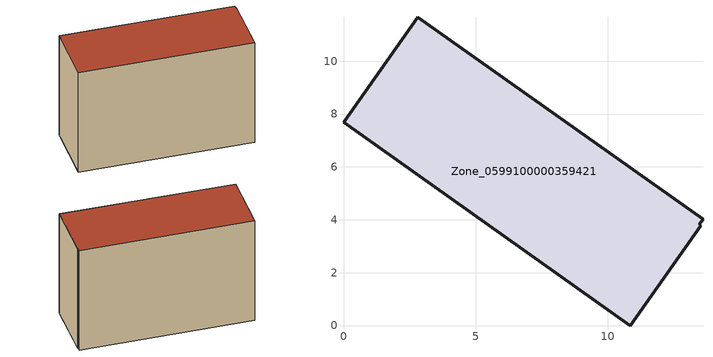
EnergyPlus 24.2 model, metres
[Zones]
Zone_0599100000359421
 floor ground (C_G): 0,7.68 2.8,11.65 13.6,4.01 13.46,3.82 13.52,3.78 10.85,0 z3.7
 wall outside (C_F): 2.8,11.65 0,7.68 10.85,0 13.52,3.78 13.46,3.82 13.6,4.01 2.8,11.65 z3.7:12.48
 roof outside (C_R): 0,7.68 10.85,0 13.52,3.78 13.46,3.82 13.6,4.01 2.8,11.65 z12.48
[BUILDING]
Pand.0599100000359421: North Axis=0; Terrain=City; Loads Convergence Tolerance Value=0.04; Temperature Convergence Tolerance Value=0.4; Solar Distribution=FullExterior; Maximum Number of Warmup Days=25; Minimum Number of Warmup Days=1
[Site:Location]
Rotterdam.The.Hague.AP_ZH_NLD Design_Conditions: Latitude=51.96; Longitude=4.45; Time Zone=1; Elevation=-4.5
[SITE:GROUNDTEMPERATURE:BUILDINGSURFACE]
18, 18, 18, 18, 18, 18, 18, 18, 18, 18, 18, 18
[MATERIAL] Thermal Absorptance=0.9; Solar Absorptance=0.7; Visible Absorptance=0.7
Name | Roughness | Thickness | Conductivity | Density | Specific Heat
G.TI.1992-2005 | MediumSmooth | 0.15 | 0.06 | 540 | 1210
F.TI.1992-2005 | Rough | 0.3 | 0.12 | 1920 | 840
R.TI.1992-2005 | MediumRough | 0.2 | 0.08 | 1500 | 1000
[CONSTRUCTION]
C_G: G.TI.1992-2005
C_F: F.TI.1992-2005
C_R: R.TI.1992-2005
[ZONE]
Zone_0599100000359421: Type=1; Multiplier=1; Ceiling Height=Autocalculate; Volume=Autocalculate; Floor Area=autocalculate; Part of Total Floor Area=Yes
[ZONEINFILTRATION:DESIGNFLOWRATE]
Infil_Zone_0599100000359421: Zone or ZoneList or Space or SpaceList=Zone_0599100000359421; Schedule=AlwaysOn; Design Flow Rate Calculation Method=Flow/Area; Flow Rate per Floor Area=0.0015; Constant Term Coefficient=1; Temperature Term Coefficient=0; Velocity Term Coefficient=0; Velocity Squared Term Coefficient=0
[HVACTEMPLATE:ZONE:IDEALLOADSAIRSYSTEM]
Zone_0599100000359421: Maximum Heating Supply Air Temperature=50; Minimum Cooling Supply Air Temperature=13; Maximum Heating Supply Air Humidity Ratio=0.0156; Minimum Cooling Supply Air Humidity Ratio=0.0077; Heating Limit=NoLimit; Cooling Limit=NoLimit; Dehumidification Control Type=ConstantSensibleHeatRatio; Cooling Sensible Heat Ratio=0.7; Dehumidification Setpoint=60; Humidification Control Type=None; Humidification Setpoint=30; Outdoor Air Method=None; Outdoor Air Flow Rate per Person=0.00944; Outdoor Air Flow Rate per Zone Floor Area=0; Outdoor Air Flow Rate per Zone=0; Demand Controlled Ventilation Type=None; Outdoor Air Economizer Type=NoEconomizer; Heat Recovery Type=None; Sensible Heat Recovery Effectiveness=0.7; Latent Heat Recovery Effectiveness=0.65
[ZONECONTROL:THERMOSTAT]
ThermostatControl_Zone_0599100000359421: Zone or ZoneList=Zone_0599100000359421; Control Type Schedule=DualSetpointControlType; Control 1=Thermostat_Zone_0599100000359421; Temperature Difference Between Cutout And Setpoint=0
[THERMOSTATSETPOINT:DUALSETPOINT]
Thermostat_Zone_0599100000359421: Heating Setpoint Temperature Schedule=HeatingSetpoint_Zone_0599100000359421; Cooling Setpoint Temperature Schedule=CoolingSetpoint_Zone_0599100000359421
[SCHEDULE:COMPACT]
HeatingSetpoint_Zone_0599100000359421: Through: 12/31, For: AllDays, Until: 24:00, 21
CoolingSetpoint_Zone_0599100000359421: Through: 12/31, For: AllDays, Until: 24:00, 24
DualSetpointControlType: Through: 12/31, For: AllDays, Until: 24:00, 4
AlwaysOn: Through: 12/31, For: AllDays, Until: 24:00, 1
